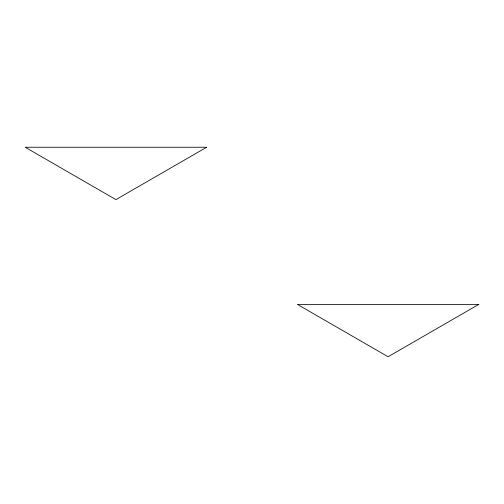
<?xml version="1.0" encoding="UTF-8"?>
<svg xmlns="http://www.w3.org/2000/svg" width="504" height="504" viewBox="0 0 504 504"><rect width="100%" height="100%" fill="white"/><g stroke="black" fill="none" stroke-linecap="round" stroke-linejoin="round"><path stroke-width="0.76" d="M206.64 147.244L115.92 199.622L25.2 147.244L206.64 147.244M478.8 304.378L388.08 356.756L297.36 304.378L478.8 304.378"/></g></svg>
